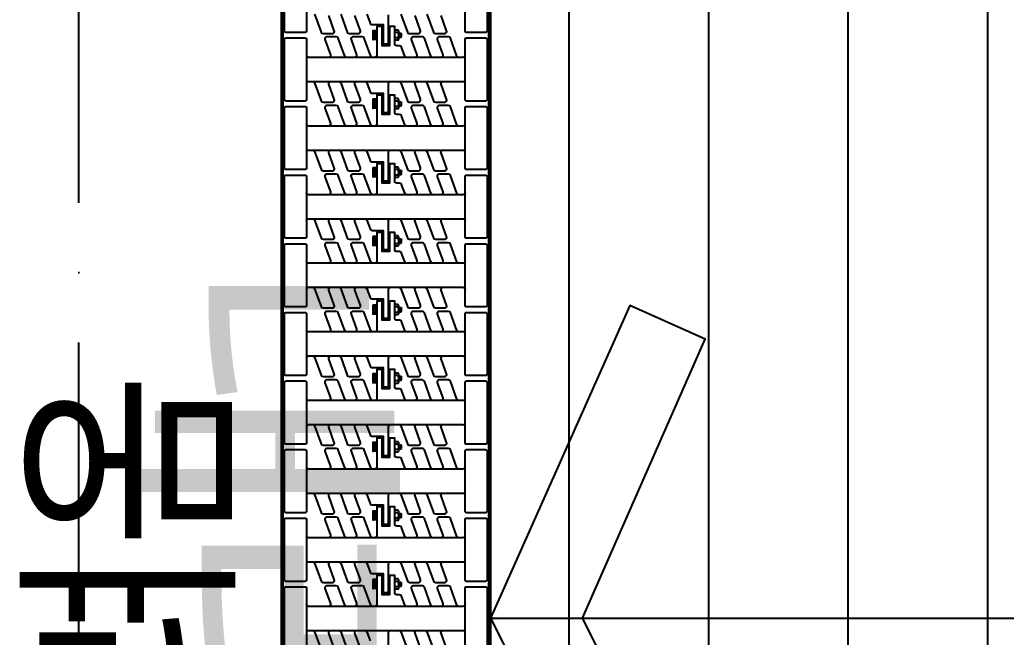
# Model space of a CAD drawing. Header units: millimetres. Extents: x 0 to 1390178, y 0 to 110113.
# Drawn here: x 366787 to 368201, y 22465 to 23350 of the extents above; entities that cross this region are included whole.
import ezdxf
from ezdxf.enums import TextEntityAlignment as Align
from ezdxf.xclip import XClip

# ---------------------------------------------------------------- set-up
doc = ezdxf.new("R2010")
doc.units = ezdxf.units.MM
doc.header["$LTSCALE"] = 100
doc.header["$XCLIPFRAME"] = 0
doc.linetypes.add('X - 평면도$0$CEN', pattern=[62, 60, -1, 0, -1])
for name, color, linetype in [('AA-XXXX-TEXT', 3, 'Continuous'), ('X - 평면도$0$4', 4, 'Continuous'), ('X - 평면도$0$AA-EL-PCN4', 4, 'Continuous'), ('X - 평면도$0$AA-XXXX-CNTL', 1, 'X - 평면도$0$CEN'), ('X - 평면도$0$램프 패턴', 9, 'Continuous'), ('X - 평면도$0$트랜치', 8, 'Continuous')]:
    doc.layers.add(name, color=color, linetype=linetype)
doc.layers.add('X - 평면도$0$DEFPOINT', color=163, linetype='Continuous', plot=False)
doc.styles.add('$1$HAUD01', font='Dotum.ttf')
doc.styles.add('X - 평면도$0$맑은고딕', font='malgun.ttf')

# ---------------------------------------------------------------- blocks, each defined once
blk = doc.blocks.new('X - 평면도$0$A$C149C4BE0')
at = {"layer": 'X - 평면도$0$램프 패턴'}
for p, q in [((112.4, 6500), (112.4, 0)), ((312.4, 6500), (312.4, 0)), ((512.4, 6500), (512.4, 0)), ((712.4, 6500), (712.4, 0))]:
    blk.add_line(p, q, dxfattribs=at)
blk = doc.blocks.new('X - 평면도$0$A$C1B7F7459')
at = {"layer": 'X - 평면도$0$DEFPOINT'}
blk.add_line((0, 6500), (0, 0), dxfattribs=at)
blk.add_blockref('X - 평면도$0$A$C149C4BE0', (0, 0))
blk = doc.blocks.new('*U1023')
at = {"layer": 'X - 평면도$0$트랜치'}
for p, q in [((-865, 259), (-865, 69.1)), ((-765, 259), (-765, 69.1)), ((-665, 259), (-665, 69.1)), ((-565, 259), (-565, 69.1)), ((-465, 259), (-465, 69.1)), ((-365, 259), (-365, 69.1)), ((-265, 259), (-265, 69.1)), ((-165, 259), (-165, 69.1)), ((-65, 259), (-65, 69.1)), ((-830, 46), (-830, 235.9)), ((-730, 46), (-730, 235.9)), ((-630, 46), (-630, 235.9)), ((-530, 46), (-530, 235.9)), ((-430, 46), (-430, 235.9)), ((-330, 46), (-330, 235.9)), ((-230, 46), (-230, 235.9)), ((-130, 46), (-130, 235.9)), ((-30, 46), (-30, 235.9)), ((-797.5, 170.5), (-804, 170.5)), ((-804, 166.5), (-804, 170.5)), ((-804, 165.5), (-804, 170.5)), ((-797.5, 166.5), (-804, 166.5)), ((-797.5, 171.5), (-803, 171.5)), ((-802, 166.5), (-802, 170.5)), ((-800, 166.5), (-800, 170.5)), ((-798, 166.5), (-798, 170.5)), ((-792, 171.5), (-797.5, 171.5)), ((-791, 170.5), (-797.5, 170.5)), ((-791, 166.5), (-797.5, 166.5)), ((-796, 166.5), (-796, 170.5)), ((-794, 166.5), (-794, 170.5)), ((-792, 166.5), (-792, 170.5)), ((-791, 165.5), (-791, 170.5)), ((-697.5, 170.5), (-704, 170.5)), ((-704, 166.5), (-704, 170.5)), ((-704, 165.5), (-704, 170.5)), ((-697.5, 166.5), (-704, 166.5)), ((-697.5, 171.5), (-703, 171.5)), ((-702, 166.5), (-702, 170.5)), ((-700, 166.5), (-700, 170.5)), ((-698, 166.5), (-698, 170.5)), ((-692, 171.5), (-697.5, 171.5)), ((-691, 170.5), (-697.5, 170.5)), ((-691, 166.5), (-697.5, 166.5)), ((-696, 166.5), (-696, 170.5)), ((-694, 166.5), (-694, 170.5)), ((-692, 166.5), (-692, 170.5)), ((-691, 165.5), (-691, 170.5)), ((-597.5, 170.5), (-604, 170.5)), ((-604, 166.5), (-604, 170.5)), ((-604, 165.5), (-604, 170.5)), ((-597.5, 166.5), (-604, 166.5)), ((-597.5, 171.5), (-603, 171.5)), ((-602, 166.5), (-602, 170.5)), ((-600, 166.5), (-600, 170.5)), ((-598, 166.5), (-598, 170.5)), ((-592, 171.5), (-597.5, 171.5)), ((-591, 170.5), (-597.5, 170.5)), ((-591, 166.5), (-597.5, 166.5)), ((-596, 166.5), (-596, 170.5)), ((-594, 166.5), (-594, 170.5)), ((-592, 166.5), (-592, 170.5)), ((-591, 165.5), (-591, 170.5)), ((-497.5, 170.5), (-504, 170.5)), ((-504, 166.5), (-504, 170.5)), ((-504, 165.5), (-504, 170.5)), ((-497.5, 166.5), (-504, 166.5)), ((-497.5, 171.5), (-503, 171.5)), ((-502, 166.5), (-502, 170.5)), ((-500, 166.5), (-500, 170.5)), ((-498, 166.5), (-498, 170.5)), ((-492, 171.5), (-497.5, 171.5)), ((-491, 170.5), (-497.5, 170.5)), ((-491, 166.5), (-497.5, 166.5)), ((-496, 166.5), (-496, 170.5)), ((-494, 166.5), (-494, 170.5)), ((-492, 166.5), (-492, 170.5)), ((-491, 165.5), (-491, 170.5)), ((-397.5, 170.5), (-404, 170.5)), ((-404, 166.5), (-404, 170.5)), ((-404, 165.5), (-404, 170.5)), ((-397.5, 166.5), (-404, 166.5)), ((-397.5, 171.5), (-403, 171.5)), ((-402, 166.5), (-402, 170.5)), ((-400, 166.5), (-400, 170.5)), ((-398, 166.5), (-398, 170.5)), ((-392, 171.5), (-397.5, 171.5)), ((-391, 170.5), (-397.5, 170.5)), ((-391, 166.5), (-397.5, 166.5)), ((-396, 166.5), (-396, 170.5)), ((-394, 166.5), (-394, 170.5)), ((-392, 166.5), (-392, 170.5)), ((-391, 165.5), (-391, 170.5)), ((-297.5, 170.5), (-304, 170.5)), ((-304, 166.5), (-304, 170.5)), ((-304, 165.5), (-304, 170.5)), ((-297.5, 166.5), (-304, 166.5)), ((-297.5, 171.5), (-303, 171.5)), ((-302, 166.5), (-302, 170.5)), ((-300, 166.5), (-300, 170.5)), ((-298, 166.5), (-298, 170.5)), ((-292, 171.5), (-297.5, 171.5)), ((-291, 170.5), (-297.5, 170.5)), ((-291, 166.5), (-297.5, 166.5)), ((-296, 166.5), (-296, 170.5)), ((-294, 166.5), (-294, 170.5)), ((-292, 166.5), (-292, 170.5)), ((-291, 165.5), (-291, 170.5)), ((-197.5, 170.5), (-204, 170.5)), ((-204, 166.5), (-204, 170.5)), ((-204, 165.5), (-204, 170.5)), ((-197.5, 166.5), (-204, 166.5)), ((-197.5, 171.5), (-203, 171.5)), ((-202, 166.5), (-202, 170.5)), ((-200, 166.5), (-200, 170.5)), ((-198, 166.5), (-198, 170.5)), ((-192, 171.5), (-197.5, 171.5)), ((-191, 170.5), (-197.5, 170.5)), ((-191, 166.5), (-197.5, 166.5)), ((-196, 166.5), (-196, 170.5)), ((-194, 166.5), (-194, 170.5)), ((-192, 166.5), (-192, 170.5)), ((-191, 165.5), (-191, 170.5)), ((-97.5, 170.5), (-104, 170.5)), ((-104, 166.5), (-104, 170.5)), ((-104, 165.5), (-104, 170.5)), ((-97.5, 166.5), (-104, 166.5)), ((-97.5, 171.5), (-103, 171.5)), ((-102, 166.5), (-102, 170.5)), ((-100, 166.5), (-100, 170.5)), ((-98, 166.5), (-98, 170.5)), ((-92, 171.5), (-97.5, 171.5)), ((-91, 170.5), (-97.5, 170.5)), ((-91, 166.5), (-97.5, 166.5)), ((-96, 166.5), (-96, 170.5)), ((-94, 166.5), (-94, 170.5)), ((-92, 166.5), (-92, 170.5)), ((-91, 165.5), (-91, 170.5)), ((2.5, 170.5), (-4, 170.5)), ((-4, 166.5), (-4, 170.5)), ((-4, 165.5), (-4, 170.5)), ((2.5, 166.5), (-4, 166.5)), ((2.5, 171.5), (-3, 171.5)), ((-2, 166.5), (-2, 170.5)), ((0, 166.5), (0, 170.5)), ((2, 166.5), (2, 170.5)), ((8, 171.5), (2.5, 171.5)), ((9, 170.5), (2.5, 170.5)), ((9, 166.5), (2.5, 166.5)), ((4, 166.5), (4, 170.5)), ((6, 166.5), (6, 170.5)), ((8, 166.5), (8, 170.5)), ((9, 165.5), (9, 170.5)), ((-800.5, 156.5), (-800.5, 158)), ((-800.5, 147), (-800.5, 148.5)), ((-794.5, 156.5), (-794.5, 158)), ((-794.5, 147), (-794.5, 148.5)), ((-700.5, 156.5), (-700.5, 158)), ((-700.5, 147), (-700.5, 148.5)), ((-694.5, 156.5), (-694.5, 158)), ((-694.5, 147), (-694.5, 148.5)), ((-600.5, 156.5), (-600.5, 158)), ((-600.5, 147), (-600.5, 148.5)), ((-594.5, 156.5), (-594.5, 158)), ((-594.5, 147), (-594.5, 148.5)), ((-500.5, 156.5), (-500.5, 158)), ((-500.5, 147), (-500.5, 148.5)), ((-494.5, 156.5), (-494.5, 158)), ((-494.5, 147), (-494.5, 148.5)), ((-400.5, 156.5), (-400.5, 158)), ((-400.5, 147), (-400.5, 148.5)), ((-394.5, 156.5), (-394.5, 158)), ((-394.5, 147), (-394.5, 148.5)), ((-300.5, 156.5), (-300.5, 158)), ((-300.5, 147), (-300.5, 148.5)), ((-294.5, 156.5), (-294.5, 158)), ((-294.5, 147), (-294.5, 148.5)), ((-200.5, 156.5), (-200.5, 158)), ((-200.5, 147), (-200.5, 148.5)), ((-194.5, 156.5), (-194.5, 158)), ((-194.5, 147), (-194.5, 148.5)), ((-100.5, 156.5), (-100.5, 158)), ((-100.5, 147), (-100.5, 148.5)), ((-94.5, 156.5), (-94.5, 158)), ((-94.5, 147), (-94.5, 148.5)), ((-0.5, 156.5), (-0.5, 158)), ((-0.5, 147), (-0.5, 148.5)), ((5.5, 156.5), (5.5, 158)), ((5.5, 147), (5.5, 148.5)), ((-805, 134.5), (-805, 139.5)), ((-803.2, 133.5), (-791.8, 133.5)), ((-801.5, 134.5), (-801.5, 139.5)), ((-800.5, 133.5), (-800.5, 130.2)), ((-800.5, 130.2), (-799.9, 129.5)), ((-800.5, 130.2), (-794.5, 130.2)), ((-799.9, 129.5), (-795.2, 129.5)), ((-795.5, 132.4), (-799.2, 132.4)), ((-794.5, 130.2), (-795.2, 129.5)), ((-794.5, 133.5), (-794.5, 130.2)), ((-793.5, 134.5), (-793.5, 139.5)), ((-790, 134.5), (-790, 139.5)), ((-705, 134.5), (-705, 139.5)), ((-703.2, 133.5), (-691.8, 133.5)), ((-701.5, 134.5), (-701.5, 139.5)), ((-700.5, 133.5), (-700.5, 130.2)), ((-700.5, 130.2), (-699.9, 129.5)), ((-700.5, 130.2), (-694.5, 130.2)), ((-699.9, 129.5), (-695.2, 129.5)), ((-695.5, 132.4), (-699.2, 132.4)), ((-694.5, 130.2), (-695.2, 129.5)), ((-694.5, 133.5), (-694.5, 130.2)), ((-693.5, 134.5), (-693.5, 139.5)), ((-690, 134.5), (-690, 139.5)), ((-605, 134.5), (-605, 139.5)), ((-603.2, 133.5), (-591.8, 133.5)), ((-601.5, 134.5), (-601.5, 139.5)), ((-600.5, 133.5), (-600.5, 130.2)), ((-600.5, 130.2), (-599.9, 129.5)), ((-600.5, 130.2), (-594.5, 130.2)), ((-599.9, 129.5), (-595.2, 129.5)), ((-595.5, 132.4), (-599.2, 132.4)), ((-594.5, 130.2), (-595.2, 129.5)), ((-594.5, 133.5), (-594.5, 130.2)), ((-593.5, 134.5), (-593.5, 139.5)), ((-590, 134.5), (-590, 139.5)), ((-505, 134.5), (-505, 139.5)), ((-503.2, 133.5), (-491.8, 133.5)), ((-501.5, 134.5), (-501.5, 139.5)), ((-500.5, 133.5), (-500.5, 130.2)), ((-500.5, 130.2), (-499.9, 129.5)), ((-500.5, 130.2), (-494.5, 130.2)), ((-499.9, 129.5), (-495.2, 129.5)), ((-495.5, 132.4), (-499.2, 132.4)), ((-494.5, 130.2), (-495.2, 129.5)), ((-494.5, 133.5), (-494.5, 130.2)), ((-493.5, 134.5), (-493.5, 139.5)), ((-490, 134.5), (-490, 139.5)), ((-405, 134.5), (-405, 139.5)), ((-403.2, 133.5), (-391.8, 133.5)), ((-401.5, 134.5), (-401.5, 139.5)), ((-400.5, 133.5), (-400.5, 130.2)), ((-400.5, 130.2), (-399.9, 129.5)), ((-400.5, 130.2), (-394.5, 130.2)), ((-399.9, 129.5), (-395.2, 129.5)), ((-395.5, 132.4), (-399.2, 132.4)), ((-394.5, 130.2), (-395.2, 129.5)), ((-394.5, 133.5), (-394.5, 130.2)), ((-393.5, 134.5), (-393.5, 139.5)), ((-390, 134.5), (-390, 139.5)), ((-305, 134.5), (-305, 139.5)), ((-303.2, 133.5), (-291.8, 133.5)), ((-301.5, 134.5), (-301.5, 139.5)), ((-300.5, 133.5), (-300.5, 130.2)), ((-300.5, 130.2), (-299.9, 129.5)), ((-300.5, 130.2), (-294.5, 130.2)), ((-299.9, 129.5), (-295.2, 129.5)), ((-295.5, 132.4), (-299.2, 132.4)), ((-294.5, 130.2), (-295.2, 129.5)), ((-294.5, 133.5), (-294.5, 130.2)), ((-293.5, 134.5), (-293.5, 139.5)), ((-290, 134.5), (-290, 139.5)), ((-205, 134.5), (-205, 139.5)), ((-203.2, 133.5), (-191.8, 133.5)), ((-201.5, 134.5), (-201.5, 139.5)), ((-200.5, 133.5), (-200.5, 130.2)), ((-200.5, 130.2), (-199.9, 129.5)), ((-200.5, 130.2), (-194.5, 130.2)), ((-199.9, 129.5), (-195.2, 129.5)), ((-195.5, 132.4), (-199.2, 132.4)), ((-194.5, 130.2), (-195.2, 129.5)), ((-194.5, 133.5), (-194.5, 130.2)), ((-193.5, 134.5), (-193.5, 139.5)), ((-190, 134.5), (-190, 139.5)), ((-105, 134.5), (-105, 139.5)), ((-103.2, 133.5), (-91.8, 133.5)), ((-101.5, 134.5), (-101.5, 139.5)), ((-100.5, 133.5), (-100.5, 130.2)), ((-100.5, 130.2), (-99.9, 129.5)), ((-100.5, 130.2), (-94.5, 130.2)), ((-99.9, 129.5), (-95.2, 129.5)), ((-95.5, 132.4), (-99.2, 132.4)), ((-94.5, 130.2), (-95.2, 129.5)), ((-94.5, 133.5), (-94.5, 130.2)), ((-93.5, 134.5), (-93.5, 139.5)), ((-90, 134.5), (-90, 139.5)), ((-5, 134.5), (-5, 139.5)), ((-3.2, 133.5), (8.2, 133.5)), ((-1.5, 134.5), (-1.5, 139.5)), ((-0.5, 133.5), (-0.5, 130.2)), ((-0.5, 130.2), (0.1, 129.5)), ((-0.5, 130.2), (5.5, 130.2)), ((0.1, 129.5), (4.8, 129.5)), ((4.5, 132.4), (0.8, 132.4)), ((5.5, 130.2), (4.8, 129.5)), ((5.5, 133.5), (5.5, 130.2)), ((6.5, 134.5), (6.5, 139.5)), ((10, 134.5), (10, 139.5))]:
    blk.add_line(p, q, dxfattribs=at)
for points in [[(-5803.3, 305), (-5803.3, 0), (805, 0), (805, 305)], [(802.5, 2.5), (802.5, 302.5), (-5800.8, 302.5), (-5800.8, 2.5)]]:
    blk.add_lwpolyline(points, close=True, dxfattribs=at)
for points in [[(-891.5, 268, -0.414214), (-893.5, 270), (-893.5, 298, -0.414214), (-891.5, 300), (-803.5, 300, -0.414214), (-801.5, 298), (-801.5, 270, -0.414214), (-803.5, 268)], [(-791.5, 268, -0.414214), (-793.5, 270), (-793.5, 298, -0.414214), (-791.5, 300), (-703.5, 300, -0.414214), (-701.5, 298), (-701.5, 270, -0.414214), (-703.5, 268)], [(-691.5, 268, -0.414214), (-693.5, 270), (-693.5, 298, -0.414214), (-691.5, 300), (-603.5, 300, -0.414214), (-601.5, 298), (-601.5, 270, -0.414214), (-603.5, 268)], [(-591.5, 268, -0.414214), (-593.5, 270), (-593.5, 298, -0.414214), (-591.5, 300), (-503.5, 300, -0.414214), (-501.5, 298), (-501.5, 270, -0.414214), (-503.5, 268)], [(-491.5, 268, -0.414214), (-493.5, 270), (-493.5, 298, -0.414214), (-491.5, 300), (-403.5, 300, -0.414214), (-401.5, 298), (-401.5, 270, -0.414214), (-403.5, 268)], [(-391.5, 268, -0.414214), (-393.5, 270), (-393.5, 298, -0.414214), (-391.5, 300), (-303.5, 300, -0.414214), (-301.5, 298), (-301.5, 270, -0.414214), (-303.5, 268)], [(-291.5, 268, -0.414214), (-293.5, 270), (-293.5, 298, -0.414214), (-291.5, 300), (-203.5, 300, -0.414214), (-201.5, 298), (-201.5, 270, -0.414214), (-203.5, 268)], [(-191.5, 268, -0.414214), (-193.5, 270), (-193.5, 298, -0.414214), (-191.5, 300), (-103.5, 300, -0.414214), (-101.5, 298), (-101.5, 270, -0.414214), (-103.5, 268)], [(-91.5, 268, -0.414214), (-93.5, 270), (-93.5, 298, -0.414214), (-91.5, 300), (-3.5, 300, -0.414214), (-1.5, 298), (-1.5, 270, -0.414214), (-3.5, 268)], [(8.5, 268, -0.414214), (6.5, 270), (6.5, 298, -0.414214), (8.5, 300), (96.5, 300, -0.414214), (98.5, 298), (98.5, 270, -0.414214), (96.5, 268)], [(-765, 194.6), (-765, 183, -0.315299), (-767, 180.2), (-780, 175.5, 0.315299), (-782, 172.6), (-782, 156.5), (-810, 156.5), (-810, 148.5), (-768, 148.5, -0.414214), (-765, 145.5), (-765, 133.4, -0.315299), (-767, 130.6), (-793, 121.1, 0.315299), (-795, 118.3), (-795, 104.7, 0.520567), (-791, 101.9), (-769, 109.9, -0.520567), (-765, 107.1), (-765, 95.4, -0.315299), (-767, 92.6), (-793, 83.1, 0.315299), (-795, 80.3), (-795, 66.7, 0.520567), (-791, 63.9), (-769, 71.9, -0.520567), (-765, 69.1), (-765, 40, -0.414214), (-768, 37), (-727, 37, -0.414214), (-730, 40), (-730, 46, -0.315299), (-728, 48.8), (-702, 58.3, 0.315299), (-700, 61.1), (-700, 74.7, 0.520567), (-704, 77.5), (-726, 69.5, -0.520567), (-730, 72.4), (-730, 84, -0.315299), (-728, 86.8), (-702, 96.3, 0.315299), (-700, 99.1), (-700, 112.7, 0.520567), (-704, 115.5), (-726, 107.5, -0.520567), (-730, 110.4), (-730, 122, -0.315299), (-728, 124.8), (-715, 129.5, 0.315299), (-713, 132.4), (-713, 136.5, -0.414214), (-710, 139.5), (-685, 139.5), (-685, 147), (-713, 147), (-713, 152.5), (-713, 158), (-685, 158), (-685, 165.5), (-727, 165.5, -0.414214), (-730, 168.5), (-730, 171.6, -0.315299), (-728, 174.4), (-702, 183.9, 0.315299), (-700, 186.7), (-700, 200.3, 0.520567), (-704, 203.1), (-726, 195.1, -0.520567), (-730, 197.9), (-730, 209.6, -0.315299), (-728, 212.4), (-702, 221.9, 0.315299), (-700, 224.7), (-700, 238.3, 0.520567), (-704, 241.1), (-726, 233.1, -0.520567), (-730, 235.9), (-730, 265, -0.414214), (-727, 268), (-768, 268, -0.414214), (-765, 265), (-765, 259, -0.315299), (-767, 256.2), (-793, 246.7, 0.315299), (-795, 243.9), (-795, 230.3, 0.520567), (-791, 227.5), (-769, 235.5, -0.520567), (-765, 232.6), (-765, 221, -0.315299), (-767, 218.2), (-793, 208.7, 0.315299), (-795, 205.9), (-795, 192.3, 0.520567), (-791, 189.5), (-769, 197.5, -0.520567)], [(-665, 194.6), (-665, 183, -0.315299), (-667, 180.2), (-680, 175.5, 0.315299), (-682, 172.6), (-682, 156.5), (-710, 156.5), (-710, 148.5), (-668, 148.5, -0.414214), (-665, 145.5), (-665, 133.4, -0.315299), (-667, 130.6), (-693, 121.1, 0.315299), (-695, 118.3), (-695, 104.7, 0.520567), (-691, 101.9), (-669, 109.9, -0.520567), (-665, 107.1), (-665, 95.4, -0.315299), (-667, 92.6), (-693, 83.1, 0.315299), (-695, 80.3), (-695, 66.7, 0.520567), (-691, 63.9), (-669, 71.9, -0.520567), (-665, 69.1), (-665, 40, -0.414214), (-668, 37), (-627, 37, -0.414214), (-630, 40), (-630, 46, -0.315299), (-628, 48.8), (-602, 58.3, 0.315299), (-600, 61.1), (-600, 74.7, 0.520567), (-604, 77.5), (-626, 69.5, -0.520567), (-630, 72.4), (-630, 84, -0.315299), (-628, 86.8), (-602, 96.3, 0.315299), (-600, 99.1), (-600, 112.7, 0.520567), (-604, 115.5), (-626, 107.5, -0.520567), (-630, 110.4), (-630, 122, -0.315299), (-628, 124.8), (-615, 129.5, 0.315299), (-613, 132.4), (-613, 136.5, -0.414214), (-610, 139.5), (-585, 139.5), (-585, 147), (-613, 147), (-613, 152.5), (-613, 158), (-585, 158), (-585, 165.5), (-627, 165.5, -0.414214), (-630, 168.5), (-630, 171.6, -0.315299), (-628, 174.4), (-602, 183.9, 0.315299), (-600, 186.7), (-600, 200.3, 0.520567), (-604, 203.1), (-626, 195.1, -0.520567), (-630, 197.9), (-630, 209.6, -0.315299), (-628, 212.4), (-602, 221.9, 0.315299), (-600, 224.7), (-600, 238.3, 0.520567), (-604, 241.1), (-626, 233.1, -0.520567), (-630, 235.9), (-630, 265, -0.414214), (-627, 268), (-668, 268, -0.414214), (-665, 265), (-665, 259, -0.315299), (-667, 256.2), (-693, 246.7, 0.315299), (-695, 243.9), (-695, 230.3, 0.520567), (-691, 227.5), (-669, 235.5, -0.520567), (-665, 232.6), (-665, 221, -0.315299), (-667, 218.2), (-693, 208.7, 0.315299), (-695, 205.9), (-695, 192.3, 0.520567), (-691, 189.5), (-669, 197.5, -0.520567)], [(-565, 194.6), (-565, 183, -0.315299), (-567, 180.2), (-580, 175.5, 0.315299), (-582, 172.6), (-582, 156.5), (-610, 156.5), (-610, 148.5), (-568, 148.5, -0.414214), (-565, 145.5), (-565, 133.4, -0.315299), (-567, 130.6), (-593, 121.1, 0.315299), (-595, 118.3), (-595, 104.7, 0.520567), (-591, 101.9), (-569, 109.9, -0.520567), (-565, 107.1), (-565, 95.4, -0.315299), (-567, 92.6), (-593, 83.1, 0.315299), (-595, 80.3), (-595, 66.7, 0.520567), (-591, 63.9), (-569, 71.9, -0.520567), (-565, 69.1), (-565, 40, -0.414214), (-568, 37), (-527, 37, -0.414214), (-530, 40), (-530, 46, -0.315299), (-528, 48.8), (-502, 58.3, 0.315299), (-500, 61.1), (-500, 74.7, 0.520567), (-504, 77.5), (-526, 69.5, -0.520567), (-530, 72.4), (-530, 84, -0.315299), (-528, 86.8), (-502, 96.3, 0.315299), (-500, 99.1), (-500, 112.7, 0.520567), (-504, 115.5), (-526, 107.5, -0.520567), (-530, 110.4), (-530, 122, -0.315299), (-528, 124.8), (-515, 129.5, 0.315299), (-513, 132.4), (-513, 136.5, -0.414214), (-510, 139.5), (-485, 139.5), (-485, 147), (-513, 147), (-513, 152.5), (-513, 158), (-485, 158), (-485, 165.5), (-527, 165.5, -0.414214), (-530, 168.5), (-530, 171.6, -0.315299), (-528, 174.4), (-502, 183.9, 0.315299), (-500, 186.7), (-500, 200.3, 0.520567), (-504, 203.1), (-526, 195.1, -0.520567), (-530, 197.9), (-530, 209.6, -0.315299), (-528, 212.4), (-502, 221.9, 0.315299), (-500, 224.7), (-500, 238.3, 0.520567), (-504, 241.1), (-526, 233.1, -0.520567), (-530, 235.9), (-530, 265, -0.414214), (-527, 268), (-568, 268, -0.414214), (-565, 265), (-565, 259, -0.315299), (-567, 256.2), (-593, 246.7, 0.315299), (-595, 243.9), (-595, 230.3, 0.520567), (-591, 227.5), (-569, 235.5, -0.520567), (-565, 232.6), (-565, 221, -0.315299), (-567, 218.2), (-593, 208.7, 0.315299), (-595, 205.9), (-595, 192.3, 0.520567), (-591, 189.5), (-569, 197.5, -0.520567)], [(-465, 194.6), (-465, 183, -0.315299), (-467, 180.2), (-480, 175.5, 0.315299), (-482, 172.6), (-482, 156.5), (-510, 156.5), (-510, 148.5), (-468, 148.5, -0.414214), (-465, 145.5), (-465, 133.4, -0.315299), (-467, 130.6), (-493, 121.1, 0.315299), (-495, 118.3), (-495, 104.7, 0.520567), (-491, 101.9), (-469, 109.9, -0.520567), (-465, 107.1), (-465, 95.4, -0.315299), (-467, 92.6), (-493, 83.1, 0.315299), (-495, 80.3), (-495, 66.7, 0.520567), (-491, 63.9), (-469, 71.9, -0.520567), (-465, 69.1), (-465, 40, -0.414214), (-468, 37), (-427, 37, -0.414214), (-430, 40), (-430, 46, -0.315299), (-428, 48.8), (-402, 58.3, 0.315299), (-400, 61.1), (-400, 74.7, 0.520567), (-404, 77.5), (-426, 69.5, -0.520567), (-430, 72.4), (-430, 84, -0.315299), (-428, 86.8), (-402, 96.3, 0.315299), (-400, 99.1), (-400, 112.7, 0.520567), (-404, 115.5), (-426, 107.5, -0.520567), (-430, 110.4), (-430, 122, -0.315299), (-428, 124.8), (-415, 129.5, 0.315299), (-413, 132.4), (-413, 136.5, -0.414214), (-410, 139.5), (-385, 139.5), (-385, 147), (-413, 147), (-413, 152.5), (-413, 158), (-385, 158), (-385, 165.5), (-427, 165.5, -0.414214), (-430, 168.5), (-430, 171.6, -0.315299), (-428, 174.4), (-402, 183.9, 0.315299), (-400, 186.7), (-400, 200.3, 0.520567), (-404, 203.1), (-426, 195.1, -0.520567), (-430, 197.9), (-430, 209.6, -0.315299), (-428, 212.4), (-402, 221.9, 0.315299), (-400, 224.7), (-400, 238.3, 0.520567), (-404, 241.1), (-426, 233.1, -0.520567), (-430, 235.9), (-430, 265, -0.414214), (-427, 268), (-468, 268, -0.414214), (-465, 265), (-465, 259, -0.315299), (-467, 256.2), (-493, 246.7, 0.315299), (-495, 243.9), (-495, 230.3, 0.520567), (-491, 227.5), (-469, 235.5, -0.520567), (-465, 232.6), (-465, 221, -0.315299), (-467, 218.2), (-493, 208.7, 0.315299), (-495, 205.9), (-495, 192.3, 0.520567), (-491, 189.5), (-469, 197.5, -0.520567)], [(-365, 194.6), (-365, 183, -0.315299), (-367, 180.2), (-380, 175.5, 0.315299), (-382, 172.6), (-382, 156.5), (-410, 156.5), (-410, 148.5), (-368, 148.5, -0.414214), (-365, 145.5), (-365, 133.4, -0.315299), (-367, 130.6), (-393, 121.1, 0.315299), (-395, 118.3), (-395, 104.7, 0.520567), (-391, 101.9), (-369, 109.9, -0.520567), (-365, 107.1), (-365, 95.4, -0.315299), (-367, 92.6), (-393, 83.1, 0.315299), (-395, 80.3), (-395, 66.7, 0.520567), (-391, 63.9), (-369, 71.9, -0.520567), (-365, 69.1), (-365, 40, -0.414214), (-368, 37), (-327, 37, -0.414214), (-330, 40), (-330, 46, -0.315299), (-328, 48.8), (-302, 58.3, 0.315299), (-300, 61.1), (-300, 74.7, 0.520567), (-304, 77.5), (-326, 69.5, -0.520567), (-330, 72.4), (-330, 84, -0.315299), (-328, 86.8), (-302, 96.3, 0.315299), (-300, 99.1), (-300, 112.7, 0.520567), (-304, 115.5), (-326, 107.5, -0.520567), (-330, 110.4), (-330, 122, -0.315299), (-328, 124.8), (-315, 129.5, 0.315299), (-313, 132.4), (-313, 136.5, -0.414214), (-310, 139.5), (-285, 139.5), (-285, 147), (-313, 147), (-313, 152.5), (-313, 158), (-285, 158), (-285, 165.5), (-327, 165.5, -0.414214), (-330, 168.5), (-330, 171.6, -0.315299), (-328, 174.4), (-302, 183.9, 0.315299), (-300, 186.7), (-300, 200.3, 0.520567), (-304, 203.1), (-326, 195.1, -0.520567), (-330, 197.9), (-330, 209.6, -0.315299), (-328, 212.4), (-302, 221.9, 0.315299), (-300, 224.7), (-300, 238.3, 0.520567), (-304, 241.1), (-326, 233.1, -0.520567), (-330, 235.9), (-330, 265, -0.414214), (-327, 268), (-368, 268, -0.414214), (-365, 265), (-365, 259, -0.315299), (-367, 256.2), (-393, 246.7, 0.315299), (-395, 243.9), (-395, 230.3, 0.520567), (-391, 227.5), (-369, 235.5, -0.520567), (-365, 232.6), (-365, 221, -0.315299), (-367, 218.2), (-393, 208.7, 0.315299), (-395, 205.9), (-395, 192.3, 0.520567), (-391, 189.5), (-369, 197.5, -0.520567)], [(-265, 194.6), (-265, 183, -0.315299), (-267, 180.2), (-280, 175.5, 0.315299), (-282, 172.6), (-282, 156.5), (-310, 156.5), (-310, 148.5), (-268, 148.5, -0.414214), (-265, 145.5), (-265, 133.4, -0.315299), (-267, 130.6), (-293, 121.1, 0.315299), (-295, 118.3), (-295, 104.7, 0.520567), (-291, 101.9), (-269, 109.9, -0.520567), (-265, 107.1), (-265, 95.4, -0.315299), (-267, 92.6), (-293, 83.1, 0.315299), (-295, 80.3), (-295, 66.7, 0.520567), (-291, 63.9), (-269, 71.9, -0.520567), (-265, 69.1), (-265, 40, -0.414214), (-268, 37), (-227, 37, -0.414214), (-230, 40), (-230, 46, -0.315299), (-228, 48.8), (-202, 58.3, 0.315299), (-200, 61.1), (-200, 74.7, 0.520567), (-204, 77.5), (-226, 69.5, -0.520567), (-230, 72.4), (-230, 84, -0.315299), (-228, 86.8), (-202, 96.3, 0.315299), (-200, 99.1), (-200, 112.7, 0.520567), (-204, 115.5), (-226, 107.5, -0.520567), (-230, 110.4), (-230, 122, -0.315299), (-228, 124.8), (-215, 129.5, 0.315299), (-213, 132.4), (-213, 136.5, -0.414214), (-210, 139.5), (-185, 139.5), (-185, 147), (-213, 147), (-213, 152.5), (-213, 158), (-185, 158), (-185, 165.5), (-227, 165.5, -0.414214), (-230, 168.5), (-230, 171.6, -0.315299), (-228, 174.4), (-202, 183.9, 0.315299), (-200, 186.7), (-200, 200.3, 0.520567), (-204, 203.1), (-226, 195.1, -0.520567), (-230, 197.9), (-230, 209.6, -0.315299), (-228, 212.4), (-202, 221.9, 0.315299), (-200, 224.7), (-200, 238.3, 0.520567), (-204, 241.1), (-226, 233.1, -0.520567), (-230, 235.9), (-230, 265, -0.414214), (-227, 268), (-268, 268, -0.414214), (-265, 265), (-265, 259, -0.315299), (-267, 256.2), (-293, 246.7, 0.315299), (-295, 243.9), (-295, 230.3, 0.520567), (-291, 227.5), (-269, 235.5, -0.520567), (-265, 232.6), (-265, 221, -0.315299), (-267, 218.2), (-293, 208.7, 0.315299), (-295, 205.9), (-295, 192.3, 0.520567), (-291, 189.5), (-269, 197.5, -0.520567)], [(-165, 194.6), (-165, 183, -0.315299), (-167, 180.2), (-180, 175.5, 0.315299), (-182, 172.6), (-182, 156.5), (-210, 156.5), (-210, 148.5), (-168, 148.5, -0.414214), (-165, 145.5), (-165, 133.4, -0.315299), (-167, 130.6), (-193, 121.1, 0.315299), (-195, 118.3), (-195, 104.7, 0.520567), (-191, 101.9), (-169, 109.9, -0.520567), (-165, 107.1), (-165, 95.4, -0.315299), (-167, 92.6), (-193, 83.1, 0.315299), (-195, 80.3), (-195, 66.7, 0.520567), (-191, 63.9), (-169, 71.9, -0.520567), (-165, 69.1), (-165, 40, -0.414214), (-168, 37), (-127, 37, -0.414214), (-130, 40), (-130, 46, -0.315299), (-128, 48.8), (-102, 58.3, 0.315299), (-100, 61.1), (-100, 74.7, 0.520567), (-104, 77.5), (-126, 69.5, -0.520567), (-130, 72.4), (-130, 84, -0.315299), (-128, 86.8), (-102, 96.3, 0.315299), (-100, 99.1), (-100, 112.7, 0.520567), (-104, 115.5), (-126, 107.5, -0.520567), (-130, 110.4), (-130, 122, -0.315299), (-128, 124.8), (-115, 129.5, 0.315299), (-113, 132.4), (-113, 136.5, -0.414214), (-110, 139.5), (-85, 139.5), (-85, 147), (-113, 147), (-113, 152.5), (-113, 158), (-85, 158), (-85, 165.5), (-127, 165.5, -0.414214), (-130, 168.5), (-130, 171.6, -0.315299), (-128, 174.4), (-102, 183.9, 0.315299), (-100, 186.7), (-100, 200.3, 0.520567), (-104, 203.1), (-126, 195.1, -0.520567), (-130, 197.9), (-130, 209.6, -0.315299), (-128, 212.4), (-102, 221.9, 0.315299), (-100, 224.7), (-100, 238.3, 0.520567), (-104, 241.1), (-126, 233.1, -0.520567), (-130, 235.9), (-130, 265, -0.414214), (-127, 268), (-168, 268, -0.414214), (-165, 265), (-165, 259, -0.315299), (-167, 256.2), (-193, 246.7, 0.315299), (-195, 243.9), (-195, 230.3, 0.520567), (-191, 227.5), (-169, 235.5, -0.520567), (-165, 232.6), (-165, 221, -0.315299), (-167, 218.2), (-193, 208.7, 0.315299), (-195, 205.9), (-195, 192.3, 0.520567), (-191, 189.5), (-169, 197.5, -0.520567)], [(-65, 194.6), (-65, 183, -0.315299), (-67, 180.2), (-80, 175.5, 0.315299), (-82, 172.6), (-82, 156.5), (-110, 156.5), (-110, 148.5), (-68, 148.5, -0.414214), (-65, 145.5), (-65, 133.4, -0.315299), (-67, 130.6), (-93, 121.1, 0.315299), (-95, 118.3), (-95, 104.7, 0.520567), (-91, 101.9), (-69, 109.9, -0.520567), (-65, 107.1), (-65, 95.4, -0.315299), (-67, 92.6), (-93, 83.1, 0.315299), (-95, 80.3), (-95, 66.7, 0.520567), (-91, 63.9), (-69, 71.9, -0.520567), (-65, 69.1), (-65, 40, -0.414214), (-68, 37), (-27, 37, -0.414214), (-30, 40), (-30, 46, -0.315299), (-28, 48.8), (-2, 58.3, 0.315299), (0, 61.1), (0, 74.7, 0.520567), (-4, 77.5), (-26, 69.5, -0.520567), (-30, 72.4), (-30, 84, -0.315299), (-28, 86.8), (-2, 96.3, 0.315299), (0, 99.1), (0, 112.7, 0.520567), (-4, 115.5), (-26, 107.5, -0.520567), (-30, 110.4), (-30, 122, -0.315299), (-28, 124.8), (-15, 129.5, 0.315299), (-13, 132.4), (-13, 136.5, -0.414214), (-10, 139.5), (15, 139.5), (15, 147), (-13, 147), (-13, 152.5), (-13, 158), (15, 158), (15, 165.5), (-27, 165.5, -0.414214), (-30, 168.5), (-30, 171.6, -0.315299), (-28, 174.4), (-2, 183.9, 0.315299), (0, 186.7), (0, 200.3, 0.520567), (-4, 203.1), (-26, 195.1, -0.520567), (-30, 197.9), (-30, 209.6, -0.315299), (-28, 212.4), (-2, 221.9, 0.315299), (0, 224.7), (0, 238.3, 0.520567), (-4, 241.1), (-26, 233.1, -0.520567), (-30, 235.9), (-30, 265, -0.414214), (-27, 268), (-68, 268, -0.414214), (-65, 265), (-65, 259, -0.315299), (-67, 256.2), (-93, 246.7, 0.315299), (-95, 243.9), (-95, 230.3, 0.520567), (-91, 227.5), (-69, 235.5, -0.520567), (-65, 232.6), (-65, 221, -0.315299), (-67, 218.2), (-93, 208.7, 0.315299), (-95, 205.9), (-95, 192.3, 0.520567), (-91, 189.5), (-69, 197.5, -0.520567)], [(-893.5, 7), (-893.5, 35, -0.414214), (-891.5, 37), (-803.5, 37, -0.414214), (-801.5, 35), (-801.5, 7, -0.414214), (-803.5, 5), (-891.5, 5, -0.414214)], [(-793.5, 7), (-793.5, 35, -0.414214), (-791.5, 37), (-703.5, 37, -0.414214), (-701.5, 35), (-701.5, 7, -0.414214), (-703.5, 5), (-791.5, 5, -0.414214)], [(-693.5, 7), (-693.5, 35, -0.414214), (-691.5, 37), (-603.5, 37, -0.414214), (-601.5, 35), (-601.5, 7, -0.414214), (-603.5, 5), (-691.5, 5, -0.414214)], [(-593.5, 7), (-593.5, 35, -0.414214), (-591.5, 37), (-503.5, 37, -0.414214), (-501.5, 35), (-501.5, 7, -0.414214), (-503.5, 5), (-591.5, 5, -0.414214)], [(-493.5, 7), (-493.5, 35, -0.414214), (-491.5, 37), (-403.5, 37, -0.414214), (-401.5, 35), (-401.5, 7, -0.414214), (-403.5, 5), (-491.5, 5, -0.414214)], [(-393.5, 7), (-393.5, 35, -0.414214), (-391.5, 37), (-303.5, 37, -0.414214), (-301.5, 35), (-301.5, 7, -0.414214), (-303.5, 5), (-391.5, 5, -0.414214)], [(-293.5, 7), (-293.5, 35, -0.414214), (-291.5, 37), (-203.5, 37, -0.414214), (-201.5, 35), (-201.5, 7, -0.414214), (-203.5, 5), (-291.5, 5, -0.414214)], [(-193.5, 7), (-193.5, 35, -0.414214), (-191.5, 37), (-103.5, 37, -0.414214), (-101.5, 35), (-101.5, 7, -0.414214), (-103.5, 5), (-191.5, 5, -0.414214)], [(-93.5, 7), (-93.5, 35, -0.414214), (-91.5, 37), (-3.5, 37, -0.414214), (-1.5, 35), (-1.5, 7, -0.414214), (-3.5, 5), (-91.5, 5, -0.414214)], [(6.5, 7), (6.5, 35, -0.414214), (8.5, 37), (96.5, 37, -0.414214), (98.5, 35), (98.5, 7, -0.414214), (96.5, 5), (8.5, 5, -0.414214)]]:
    blk.add_lwpolyline(points, format="xyb", close=True, dxfattribs=at)
for points in [[(-910, 148.5), (-868, 148.5, -0.414214), (-865, 145.5), (-865, 133.4, -0.315299), (-867, 130.6), (-893, 121.1, 0.315299)], [(-891, 101.9), (-869, 109.9, -0.520567), (-865, 107.1), (-865, 95.4, -0.315299), (-867, 92.6), (-893, 83.1, 0.315299)], [(-891, 63.9), (-869, 71.9, -0.520567), (-865, 69.1), (-865, 40, -0.414214), (-868, 37), (-827, 37, -0.414214), (-830, 40), (-830, 46, -0.315299), (-828, 48.8), (-802, 58.3, 0.315299), (-800, 61.1), (-800, 74.7, 0.520567), (-804, 77.5), (-826, 69.5, -0.520567), (-830, 72.4), (-830, 84, -0.315299), (-828, 86.8), (-802, 96.3, 0.315299), (-800, 99.1), (-800, 112.7, 0.520567), (-804, 115.5), (-826, 107.5, -0.520567), (-830, 110.4), (-830, 122, -0.315299), (-828, 124.8), (-815, 129.5, 0.315299), (-813, 132.4), (-813, 136.5, -0.414214), (-810, 139.5), (-785, 139.5), (-785, 147), (-813, 147), (-813, 152.5), (-813, 158), (-785, 158), (-785, 165.5), (-827, 165.5, -0.414214), (-830, 168.5), (-830, 171.6, -0.315299), (-828, 174.4), (-802, 183.9, 0.315299), (-800, 186.7), (-800, 200.3, 0.520567), (-804, 203.1), (-826, 195.1, -0.520567), (-830, 197.9), (-830, 209.6, -0.315299), (-828, 212.4), (-802, 221.9, 0.315299), (-800, 224.7), (-800, 238.3, 0.520567), (-804, 241.1), (-826, 233.1, -0.520567), (-830, 235.9), (-830, 265, -0.414214), (-827, 268), (-868, 268, -0.414214), (-865, 265), (-865, 259, -0.315299), (-867, 256.2), (-893, 246.7, 0.315299)], [(-891, 227.5), (-869, 235.5, -0.520567), (-865, 232.6), (-865, 221, -0.315299), (-867, 218.2), (-893, 208.7, 0.315299)], [(-891, 189.5), (-869, 197.5, -0.520567), (-865, 194.6), (-865, 183, -0.315299), (-867, 180.2), (-880, 175.5, 0.315299)], [(33, 180.2), (20, 175.5, 0.315299), (18, 172.6), (18, 156.5), (-10, 156.5), (-10, 148.5), (32, 148.5, -0.414214)], [(33, 130.6), (7, 121.1, 0.315299), (5, 118.3), (5, 104.7, 0.520567), (9, 101.9), (31, 109.9, -0.520567)], [(33, 92.6), (7, 83.1, 0.315299), (5, 80.3), (5, 66.7, 0.520567), (9, 63.9), (31, 71.9, -0.520567)], [(33, 256.2), (7, 246.7, 0.315299), (5, 243.9), (5, 230.3, 0.520567), (9, 227.5), (31, 235.5, -0.520567)], [(33, 218.2), (7, 208.7, 0.315299), (5, 205.9), (5, 192.3, 0.520567), (9, 189.5), (31, 197.5, -0.520567)]]:
    blk.add_lwpolyline(points, format="xyb", dxfattribs=at)
for centre, radius, start, end in [((-803, 170.5), 1, 90, 180), ((-792, 170.5), 1, 0, 90), ((-703, 170.5), 1, 90, 180), ((-692, 170.5), 1, 0, 90), ((-603, 170.5), 1, 90, 180), ((-592, 170.5), 1, 0, 90), ((-503, 170.5), 1, 90, 180), ((-492, 170.5), 1, 0, 90), ((-403, 170.5), 1, 90, 180), ((-392, 170.5), 1, 0, 90), ((-303, 170.5), 1, 90, 180), ((-292, 170.5), 1, 0, 90), ((-203, 170.5), 1, 90, 180), ((-192, 170.5), 1, 0, 90), ((-103, 170.5), 1, 90, 180), ((-92, 170.5), 1, 0, 90), ((-3, 170.5), 1, 90, 180), ((8, 170.5), 1, 0, 90), ((-803.2, 135.5), 2.03, 210.5102, 329.4897), ((-797.5, 142), 8.5, 241.9275, 298.0725), ((-797.5, 142), 8.5, 241.9275, 298.0725), ((-791.8, 135.5), 2.03, 210.5102, 329.4898), ((-703.2, 135.5), 2.03, 210.5102, 329.4897), ((-697.5, 142), 8.5, 241.9275, 298.0725), ((-697.5, 142), 8.5, 241.9275, 298.0725), ((-691.8, 135.5), 2.03, 210.5102, 329.4898), ((-603.2, 135.5), 2.03, 210.5102, 329.4897), ((-597.5, 142), 8.5, 241.9275, 298.0725), ((-597.5, 142), 8.5, 241.9275, 298.0725), ((-591.8, 135.5), 2.03, 210.5102, 329.4898), ((-503.2, 135.5), 2.03, 210.5102, 329.4897), ((-497.5, 142), 8.5, 241.9275, 298.0725), ((-497.5, 142), 8.5, 241.9275, 298.0725), ((-491.8, 135.5), 2.03, 210.5102, 329.4898), ((-403.2, 135.5), 2.03, 210.5102, 329.4897), ((-397.5, 142), 8.5, 241.9275, 298.0725), ((-397.5, 142), 8.5, 241.9275, 298.0725), ((-391.8, 135.5), 2.03, 210.5102, 329.4898), ((-303.2, 135.5), 2.03, 210.5102, 329.4897), ((-297.5, 142), 8.5, 241.9275, 298.0725), ((-297.5, 142), 8.5, 241.9275, 298.0725), ((-291.8, 135.5), 2.03, 210.5102, 329.4898), ((-203.2, 135.5), 2.03, 210.5102, 329.4897), ((-197.5, 142), 8.5, 241.9275, 298.0725), ((-197.5, 142), 8.5, 241.9275, 298.0725), ((-191.8, 135.5), 2.03, 210.5102, 329.4898), ((-103.2, 135.5), 2.03, 210.5102, 329.4897), ((-97.5, 142), 8.5, 241.9275, 298.0725), ((-97.5, 142), 8.5, 241.9275, 298.0725), ((-91.8, 135.5), 2.03, 210.5102, 329.4898), ((-3.2, 135.5), 2.03, 210.5102, 329.4897), ((2.5, 142), 8.5, 241.9275, 298.0725), ((2.5, 142), 8.5, 241.9275, 298.0725), ((8.2, 135.5), 2.03, 210.5102, 329.4898)]:
    blk.add_arc(centre, radius, start, end, dxfattribs=at)
blk = doc.blocks.new('X - 평면도', base_point=(-475.4, -286.7))
at = {"layer": 'X - 평면도$0$4'}
for p, q in [((554412, 38873.1), (554412, 32373.1)), ((554712, 38873.1), (554712, 32373.1))]:
    blk.add_line(p, q, dxfattribs=at)
at = {"layer": 'X - 평면도$0$AA-EL-PCN4'}
blk.add_line((554712, 37248.1), (559572, 37248.1), dxfattribs=at)
blk.add_lwpolyline([(555020, 36900.1), (554844, 37248.1), (555020, 37648.1), (554912, 37696.1), (554712, 37248.1), (554912, 36852.1), (555020, 36900.1)], dxfattribs=at)
at = {"layer": 'X - 평면도$0$AA-XXXX-CNTL'}
blk.add_line((554122, 19243.1), (554122, 41509.5), dxfattribs=at)
blk.add_blockref('X - 평면도$0$A$C1B7F7459', (554712, 32373.1))
at = {"layer": 'X - 평면도$0$트랜치', "xscale": 0.9836065573770509, "yscale": 0.9836065573770509, "zscale": 0.9836065573770509, "rotation": 90}
blk.add_blockref('*U1023', (554712, 38081.3), dxfattribs=at)
at = {"layer": 'X - 평면도$0$DEFPOINT', "style": 'X - 평면도$0$맑은고딕'}
blk.add_text('내려옴', height=300, rotation=270, dxfattribs=at).set_placement((554394.1, 37198.1), align=Align.MIDDLE_CENTER)

msp = doc.modelspace()

# ---------------------------------------------------------------- block references
ref = msp.add_blockref('X - 평면도', (-187725.3, -15042.6))
XClip(ref).set_block_clipping_path([(523249.9173510034, 14755.918452476), (607249.9173510034, 74155.918452476)])

# ---------------------------------------------------------------- next in the draw order: texts
at = {"layer": 'AA-XXXX-TEXT', "style": '$1$HAUD01', "width": 0.8}
msp.add_text('내려옴', height=250, rotation=90, dxfattribs=at).set_placement((366944.4, 22467.5), align=Align.MIDDLE_CENTER)

doc.saveas('drawing.dxf')
